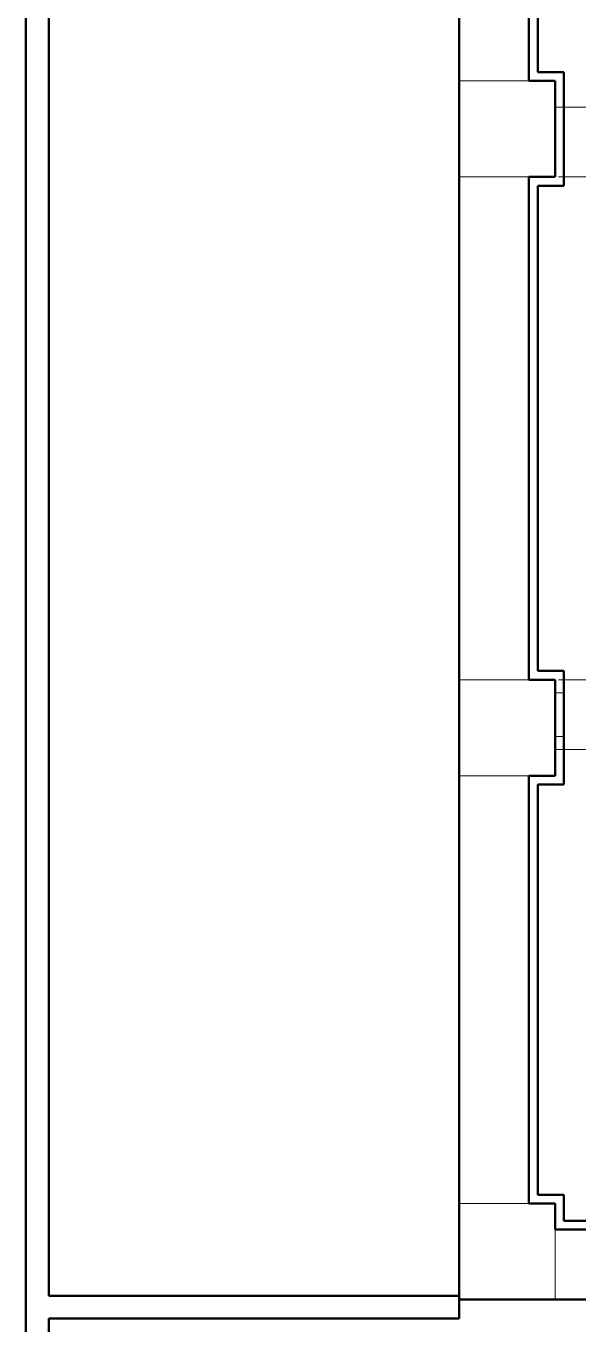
# Model space of a CAD drawing. Header units: metres. Extents: x -4 to 54.5, y -3.3 to 43.7.
# Drawn here: x 9.81 to 12.97, y 4.29 to 11.73 of the extents above; entities that cross this region are included whole.
import ezdxf

# ---------------------------------------------------------------- set-up
doc = ezdxf.new("R2010")
doc.units = ezdxf.units.M
doc.linetypes.add('Derribado', pattern=[0.4, 0.28, -0.12])
for name, color, linetype, lineweight in [('A-DETL', 8, 'Continuous', 9), ('A-WALL', 8, 'Continuous', 9), ('I-WALL', 8, 'Continuous', 9), ('S-BEAM', 8, 'Continuous', 9), ('S-COLS', 8, 'Continuous', 9)]:
    doc.layers.add(name, color=color, linetype=linetype, lineweight=lineweight)

msp = doc.modelspace()

# ---------------------------------------------------------------- linework, layer by layer
at = {"layer": 'A-DETL', "linetype": 'Derribado', "lineweight": 18}
for p, q in [((12.29, 16.325), (12.29, 11.415)), ((12.69, 11.415), (12.69, 16.325)), ((12.29, 11.415), (12.69, 11.415)), ((12.84, 10.865), (12.84, 11.265)), ((12.84, 11.265), (15.94, 11.265)), ((12.69, 10.865), (12.29, 10.865)), ((12.29, 10.865), (12.29, 7.985)), ((12.69, 7.985), (12.69, 10.865)), ((15.94, 10.865), (12.84, 10.865)), ((12.29, 7.985), (12.69, 7.985)), ((15.94, 7.985), (12.84, 7.985)), ((12.84, 7.985), (12.84, 7.585)), ((12.84, 7.585), (15.94, 7.585)), ((12.29, 7.435), (12.29, 4.985)), ((12.69, 7.435), (12.29, 7.435)), ((12.69, 4.985), (12.69, 7.435)), ((12.29, 4.985), (12.69, 4.985)), ((15.94, 4.835), (12.84, 4.835)), ((12.84, 4.835), (12.84, 4.435)), ((12.84, 4.435), (15.94, 4.435))]:
    msp.add_line(p, q, dxfattribs=at)
at = {"layer": 'A-WALL', "lineweight": 50}
for p, q in [((12.29, 16.325), (12.29, 11.415)), ((12.69, 11.415), (12.69, 16.325)), ((12.74, 16.275), (12.74, 11.465)), ((12.74, 11.465), (12.89, 11.465)), ((12.89, 11.465), (12.89, 10.815)), ((12.29, 10.865), (12.29, 7.985)), ((12.69, 7.985), (12.69, 10.865)), ((12.89, 10.815), (12.74, 10.815)), ((12.74, 10.815), (12.74, 8.035)), ((12.74, 8.035), (12.89, 8.035)), ((12.89, 8.035), (12.89, 7.385)), ((12.29, 7.435), (12.29, 4.985)), ((12.69, 4.985), (12.69, 7.435)), ((12.89, 7.385), (12.74, 7.385)), ((12.74, 7.385), (12.74, 5.035)), ((12.74, 5.035), (12.89, 5.035)), ((12.89, 5.035), (12.89, 4.885)), ((15.94, 4.835), (12.84, 4.835)), ((12.89, 4.885), (15.89, 4.885)), ((12.84, 4.435), (15.94, 4.435))]:
    msp.add_line(p, q, dxfattribs=at)
at = {"layer": 'A-WALL', "lineweight": 5}
for p, q in [((12.29, 11.415), (12.69, 11.415)), ((12.69, 10.865), (12.29, 10.865)), ((12.29, 7.985), (12.69, 7.985)), ((12.69, 7.435), (12.29, 7.435)), ((12.29, 4.985), (12.69, 4.985)), ((12.84, 4.835), (12.84, 4.435))]:
    msp.add_line(p, q, dxfattribs=at)
at = {"layer": 'I-WALL', "lineweight": 50}
for p, q in [((9.81, 16.5303), (9.81, 4.325)), ((9.94, 4.455), (9.94, 16.5303)), ((12.29, 4.455), (9.94, 4.455)), ((12.29, 4.325), (12.29, 4.455)), ((9.81, 4.325), (9.81, 0.265)), ((9.94, 4.325), (12.29, 4.325)), ((9.94, 0.265), (9.94, 4.325))]:
    msp.add_line(p, q, dxfattribs=at)
at = {"layer": 'S-BEAM', "lineweight": 5}
for p, q in [((12.89, 7.91), (12.84, 7.91)), ((12.84, 7.66), (12.89, 7.66))]:
    msp.add_line(p, q, dxfattribs=at)
at = {"layer": 'S-COLS', "lineweight": 5}
for p, q in [((12.69, 11.415), (12.29, 11.415)), ((12.29, 10.865), (12.69, 10.865)), ((12.69, 7.985), (12.29, 7.985)), ((12.29, 7.435), (12.69, 7.435)), ((12.69, 4.985), (12.29, 4.985)), ((12.84, 4.435), (12.84, 4.835))]:
    msp.add_line(p, q, dxfattribs=at)
at = {"layer": 'S-COLS', "lineweight": 50}
for p, q in [((12.29, 11.415), (12.29, 10.865)), ((12.84, 11.415), (12.69, 11.415)), ((12.84, 10.865), (12.84, 11.415)), ((12.69, 10.865), (12.84, 10.865)), ((12.29, 7.985), (12.29, 7.435)), ((12.84, 7.985), (12.69, 7.985)), ((12.84, 7.435), (12.84, 7.985)), ((12.69, 7.435), (12.84, 7.435)), ((12.29, 4.985), (12.29, 4.435)), ((12.84, 4.985), (12.69, 4.985)), ((12.84, 4.835), (12.84, 4.985)), ((12.29, 4.435), (12.84, 4.435))]:
    msp.add_line(p, q, dxfattribs=at)

doc.saveas('drawing.dxf')
